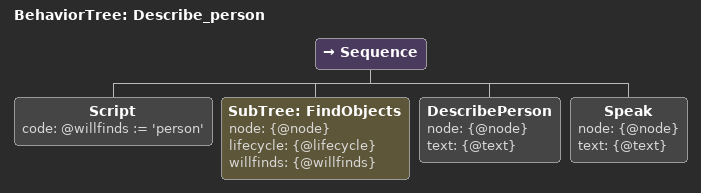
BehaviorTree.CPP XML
<?xml="1.0" encoding="UTF-8"?>
<root BTCPP_format="4">
    <BehaviorTree ID="Describe_person">
        <Sequence>
            <Script code="@willfinds := 'person'"/>
            <SubTree ID="FindObjects" node="{@node}" lifecycle="{@lifecycle}" willfinds="{@willfinds}"/>
            <DescribePerson node="{@node}" text="{@text}"/>
            <Speak node="{@node}" text="{@text}"/>
        </Sequence>
    </BehaviorTree>
</root>
